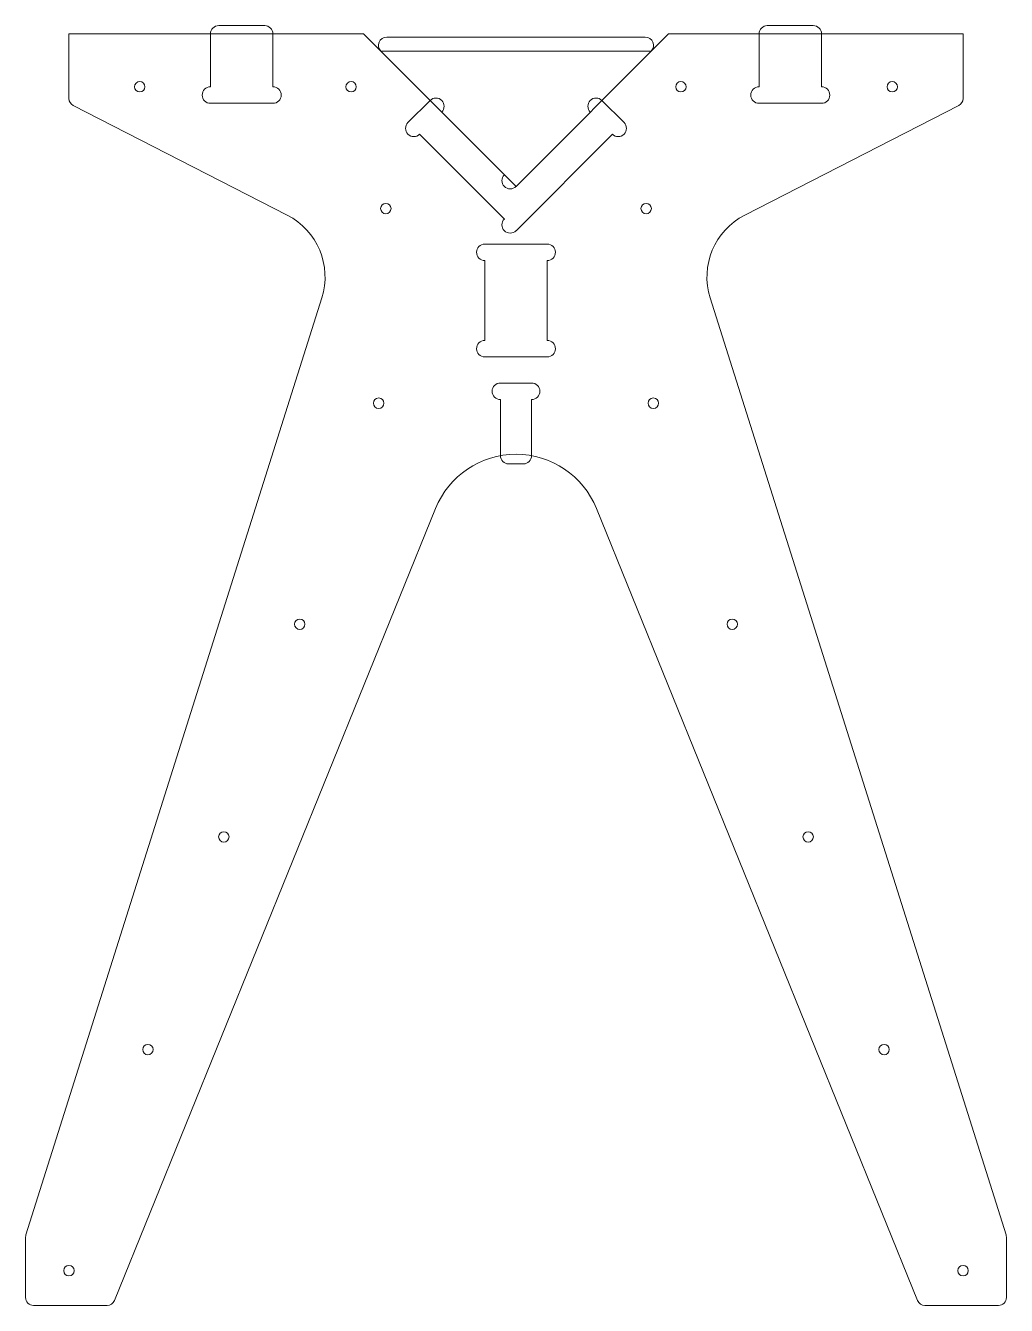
# Model space of a CAD drawing. Header units: millimetres. Extents: x -283 to 283, y -631 to 105.
import ezdxf

# ---------------------------------------------------------------- set-up
doc = ezdxf.new("R2010")
doc.units = ezdxf.units.MM

msp = doc.modelspace()

# ---------------------------------------------------------------- linework, layer by layer
at = {"color": 7, "linetype": 'Continuous', "lineweight": 15}
for p, q in [((-171.25, 105.33), (-144.75, 105.33)), ((144.75, 105.33), (171.25, 105.33)), ((-87.85, 100.58), (-257.5, 100.58)), ((-257.5, 100.58), (-257.5, 63.33)), ((-176, 100.58), (-176, 70.08)), ((-140, 70.08), (-140, 100.58)), ((0, 12.73), (-87.85, 100.58)), ((-74.49, 98.69), (74.49, 98.69)), ((87.85, 100.58), (0, 12.73)), ((257.5, 100.58), (87.85, 100.58)), ((140, 100.58), (140, 70.08)), ((176, 70.08), (176, 100.58)), ((257.5, 63.33), (257.5, 100.58)), ((-77.85, 90.58), (77.85, 90.58)), ((-255.05, 59.33), (-131.77, -3.82)), ((-176, 60.58), (-140, 60.58)), ((-49.5, 62.23), (-62.23, 49.5)), ((62.23, 49.5), (49.5, 62.23)), ((131.77, -3.82), (255.05, 59.33)), ((140, 60.58), (176, 60.58)), ((-55.51, 42.78), (-6.72, -6.01)), ((0, -12.73), (55.51, 42.78)), ((18, -20.42), (-18, -20.42)), ((-18, -29.92), (-18, -75.92)), ((18, -75.92), (18, -29.92)), ((-111.86, -51.47), (-282.29, -590.76)), ((282.29, -590.76), (111.86, -51.47)), ((-18, -85.42), (18, -85.42)), ((9, -100.42), (-9, -100.42)), ((-9, -109.92), (-9, -142.24)), ((9, -142.24), (9, -109.92)), ((4.25, -146.99), (-4.25, -146.99)), ((-231.36, -628.61), (-46.33, -172.62)), ((46.33, -172.62), (231.36, -628.61)), ((-282.5, -592.11), (-282.5, -626.92)), ((282.5, -626.92), (282.5, -592.11)), ((-278, -631.42), (-235.53, -631.42)), ((235.53, -631.42), (278, -631.42))]:
    msp.add_line(p, q, dxfattribs=at)
for centre in [(-216.75, 70.14), (-95, 70.14), (95, 70.14), (216.75, 70.14), (-75, 0), (75, 0), (-79.1, -112.05), (79.1, -112.05), (-124.56, -239.31), (124.56, -239.31), (-168.3, -361.73), (168.3, -361.73), (-212.03, -484.16), (212.03, -484.16), (-257.5, -611.42), (257.5, -611.42)]:
    msp.add_circle(centre, 3, dxfattribs=at)
for centre, radius, start, end in [((-171.25, 100.58), 4.75, 90, 180), ((-144.75, 100.58), 4.75, 0, 90), ((144.75, 100.58), 4.75, 90, 180), ((171.25, 100.58), 4.75, 0, 90), ((-74.49, 93.94), 4.75, 90, 225), ((74.49, 93.94), 4.75, 315, 90), ((-176, 65.33), 4.75, 90, 270), ((-140, 65.33), 4.75, 270, 90), ((140, 65.33), 4.75, 90, 270), ((176, 65.33), 4.75, 270, 90), ((-253, 63.33), 4.5, 180, 242.87964), ((-46.14, 58.87), 4.75, 315, 135), ((46.14, 58.87), 4.75, 45, 225), ((253, 63.33), 4.5, 297.12036, 0), ((-58.87, 46.14), 4.75, 135, 315), ((58.87, 46.14), 4.75, 225, 45), ((-3.36, 16.09), 4.75, 135, 315), ((-150, -39.42), 40, 342.46177, 62.87964), ((-3.36, -9.37), 4.75, 135, 315), ((150, -39.42), 40, 117.12036, 197.53823), ((-18, -25.17), 4.75, 90, 270), ((18, -25.17), 4.75, 270, 90), ((-18, -80.67), 4.75, 90, 270), ((18, -80.67), 4.75, 270, 90), ((-9, -105.17), 4.75, 90, 270), ((9, -105.17), 4.75, 270, 90), ((0, -191.42), 50, 22.08603, 157.91397), ((-4.25, -142.24), 4.75, 180, 270), ((4.25, -142.24), 4.75, 270, 0), ((-278, -592.11), 4.5, 162.46177, 180), ((278, -592.11), 4.5, 0, 17.53823), ((-278, -626.92), 4.5, 180, 270), ((-235.53, -626.92), 4.5, 270, 337.91397), ((235.53, -626.92), 4.5, 202.08603, 270), ((278, -626.92), 4.5, 270, 0)]:
    msp.add_arc(centre, radius, start, end, dxfattribs=at)

doc.saveas('drawing.dxf')
